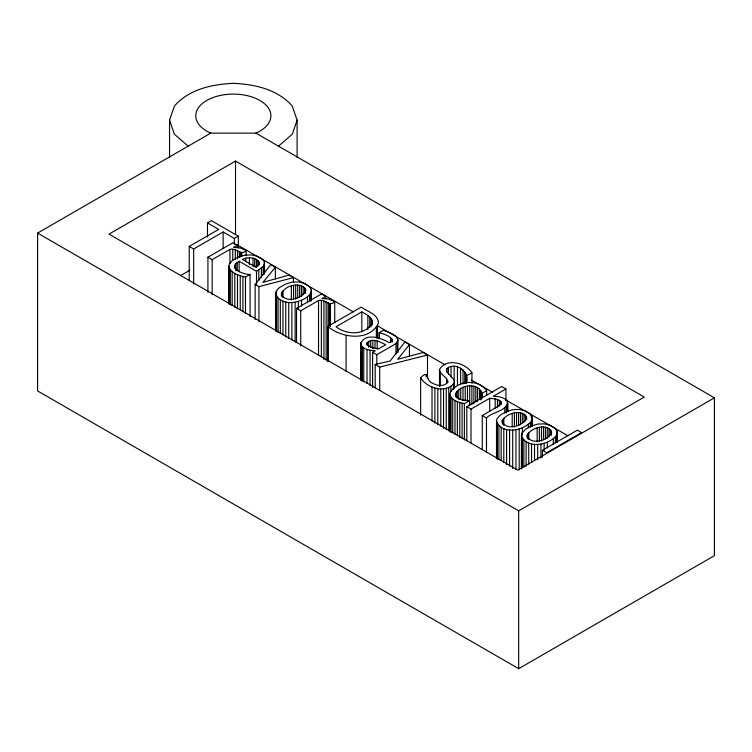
<?xml version="1.0" encoding="UTF-8"?>
<svg xmlns="http://www.w3.org/2000/svg" width="752" height="752" viewBox="0 0 752 752"><rect width="100%" height="100%" fill="white"/><g stroke="black" fill="none" stroke-linecap="round" stroke-linejoin="round"><path stroke-width="1.13" d="M481.694 398.024C484.41 384.789 466.155 382.749 458.748 390.015C455.261 391.707 454.528 396.83 458.579 398.344C462.207 402.16 472.068 397.225 469.098 405.582M526.729 417.257C524.689 426.149 504.94 431.676 502.157 420.876C505.776 412.801 525.545 407.622 526.729 419.597M551.677 431.667C549.637 440.559 529.897 446.077 527.105 435.286C530.724 427.202 550.492 422.032 551.677 434.007M281.304 293.374C284.096 304.165 303.836 298.647 305.876 289.755C300.612 280.571 281.991 285.91 281.304 295.715M360.603 379.882L360.603 343.598C365.322 332.403 381.433 337.836 389.104 342.771L391.848 340.665L391.999 339.133L388.474 336.106L384.601 334.377L379.14 332.694L379.14 338.541M228.862 303.526L228.862 266.076L229.285 264.159L232.424 260.436L238.252 257.062L244.729 255.172L251.422 254.928L257.428 256.31L262.157 258.97L264.394 261.846L264.61 272.769M439.506 386.02L439.506 369.636C445.795 357.576 465.695 362.774 471.955 372.851L471.955 383.388M449.762 431.225L449.762 393.775C455.449 380.418 478.62 378.171 486.676 390.758L486.676 395.439M264.61 263.407L263.162 266.622L256.507 271.293L239.145 261.264C226.925 267.975 243.357 274.715 250.068 274.471L250.068 316.601M310.858 301.298L311.29 289.398L308.969 286.051L304.156 283.278L298.347 281.934L291.898 282.169L285.478 284.096L279.612 287.48L277.601 289.285L275.655 293.007L275.655 330.466M531.702 426.459L532.143 416.899L529.812 413.553L524.999 410.78L519.2 409.436L512.742 409.68L506.322 411.607L500.456 414.982L497.128 418.638L496.499 420.518L496.499 457.968M556.659 442.035L557.1 431.31L554.769 427.963L549.956 425.19L544.147 423.846L537.699 424.081L531.279 426.008L525.413 429.392L522.076 433.049L521.456 434.919L521.456 468.863M482.276 449.546L482.276 415.602L486.488 418.037C491.009 412.134 509.273 410.977 507.064 400.872C503.708 396.953 498.106 396.483 493.293 396.238L505.927 388.944L505.927 400.647M327.778 326.406C341.53 338.156 369.636 341.934 378.491 323.031C378.171 314.035 367.117 311.554 361.186 307.117L327.778 326.406L327.778 361.524M169.548 157.535L169.548 120.123L174.417 106.032C189.166 89.215 211.904 84.327 233.327 83.322C254.759 84.327 277.488 89.215 292.246 106.032L297.115 120.123L292.284 134.204L278.484 146.161M367.164 342.621L366.713 343.937L367.38 345.271L373.631 348.204L378.782 348.731L385.738 344.717C380.258 342.16 372.607 337.507 367.164 342.621L367.164 344.961M372.381 322.42C365.867 335.599 346.522 335.204 336.031 326.772L361.815 311.883C366.722 314.562 373.659 317.983 372.381 324.761M466.296 382.749C470.32 371.657 455.599 361.411 446.82 368.555L446.472 371.319L454.368 380.286L454.556 388.408M372.607 387.402L372.607 352.293L376.808 354.718L393.954 344.82L395.956 343.467L397.911 340.778C397.329 334.151 388.408 332.61 383.426 330.213L379.14 332.694M439.506 369.636L440.108 372.09L446.575 378.905L447.854 381.79C444.799 387.007 437.015 385.964 432.55 383.163C425.218 381.189 429.655 368.771 420.65 377.72C427.08 388.634 446.415 393.935 454.556 382.552M275.655 293.007C279.565 307.775 303.921 303.545 310.858 293.101M496.499 420.518C500.418 435.276 524.774 431.056 531.702 420.603M521.456 434.919C525.366 449.687 549.721 445.457 556.659 435.013M255.144 319.581L255.144 284.472L270.823 264.582L275.382 267.214L275.382 278.917M375.192 387.863L375.192 364.457L390.138 361.007L404.877 341.981L409.436 344.604L397.723 359.277L423.103 352.5L427.503 355.038L427.503 378.444M275.382 267.214L262.909 282.348L289.05 275.1L293.449 277.638L293.449 282.329M37.6 233.092L210.748 133.123L255.906 133.123L714.4 397.827L714.4 555.672L518.673 668.678L37.6 390.937L37.6 233.092L518.673 510.834L714.4 397.827M235.517 161.088L109.012 234.126L517.771 470.113L644.267 397.075L235.517 161.088L235.517 234.539M207.477 236.974L207.477 222.93L211.425 220.656L238.309 236.175L238.309 247.878M189.231 280.364L189.231 246.421L218.7 229.407L207.477 222.93M189.231 246.421L193.678 248.987L223.147 231.973L234.361 238.45L238.309 236.175M207.928 292.331L207.928 257.212L232.988 242.746L237.209 245.18L237.209 247.521M180.865 275.411L189.974 270.156M207.928 257.212L212.149 259.647L229.943 249.373C236.147 247.427 241.138 256.441 246.139 250.491L240.396 247.991L233.487 247.323L237.209 245.18M228.862 266.076C230.272 273.446 239.202 275.505 245.472 277.121L250.068 274.471M296.523 342.301L296.523 308.358L321.583 293.891L325.804 296.326L325.804 298.666M296.523 308.358L300.734 310.792L318.528 300.518C324.742 298.572 329.724 307.587 334.734 301.637L328.991 299.136L322.082 298.478L325.804 296.326M372.607 352.293L375.286 350.752C370.078 350.338 361.947 349.774 360.603 343.598M466.296 375.727L471.955 372.851M449.762 393.775C450.786 400.412 458.748 402.405 464.369 403.636L469.098 400.901M481.694 393.343L486.676 390.758M466.785 440.606L466.785 406.663L501.706 386.509L505.927 388.944M466.785 406.663L471.006 409.097L489.721 398.297C493.556 398.936 499.695 398.541 501.556 402.828L499.601 405.403L482.276 415.602M542.408 450.326L577.329 430.163L581.54 432.597L546.629 452.76L542.408 450.326L542.408 457.348M245.791 258.152L242.37 259.402L255.633 267.054L258.171 265.127L259.224 263.332C258.284 257.786 250.219 257.24 245.791 258.152L245.791 261.658M255.144 284.472L258.932 286.662L293.449 277.638M375.192 364.457L379.704 367.061L427.503 355.038M237.547 245.039L353.468 311.958M377.871 326.048L444.977 364.795M471.419 380.061L492.767 392.384M505.983 400.017L568.014 435.831M188.179 146.161L174.379 134.204L169.548 120.123M557.232 433.143L557.232 442.505M557.1 431.31L557.1 441.847M555.343 436.874L555.343 442.721M553.293 438.717L553.293 444.564M551.244 430.558L551.244 435.248M550.332 429.524L550.332 435.38M548.941 428.546L548.941 436.743M547.334 442.157L547.334 448.004M547.24 427.738L547.24 438.266M545.426 427.202L545.426 438.905M544.138 443.342L544.138 450.363M543.517 426.948L543.517 439.826M541.487 426.976L541.487 441.02M540.923 444.094L540.923 458.137M539.372 427.305L539.372 441.349M537.689 444.423L537.689 459.641M537.163 427.935L537.163 441.979M534.531 444.338L534.531 460.722M532.143 416.899L532.143 426.271M531.551 443.859L531.551 462.593M531.326 415.179L531.326 417.52M530.395 422.464L530.395 427.145M528.769 432.776L528.769 439.798M528.741 442.984L528.741 464.059M528.346 424.307L528.346 427.822M527.688 434.045L527.688 438.726M527.105 435.286L527.105 437.626M526.297 416.157L526.297 419.663M526.118 441.725L526.118 466.306M525.385 415.113L525.385 420.97M523.984 414.136L523.984 422.333M523.871 440.164L523.871 467.086M522.283 413.327L522.283 422.69M522.386 427.747L522.386 433.603M522.339 438.51L522.339 467.772M522.076 433.049L522.076 435.389M521.531 436.762L521.531 468.364M520.478 412.792L520.478 424.504M519.19 428.931L519.19 469.897M518.673 510.834L518.673 668.678M518.56 412.547L518.56 425.416M516.539 412.575L516.539 425.444M515.975 429.693L515.975 469.483M514.415 412.895L514.415 426.939M512.732 430.012L512.732 468.646M512.206 413.525L512.206 426.403M509.574 429.937L509.574 466.221M507.732 403.363L507.732 411.56M507.647 402.094L507.647 411.457M507.29 404.679L507.29 411.701M506.594 429.458L506.594 464.567M506.312 405.995L506.312 413.017M504.808 407.311L504.808 413.168M503.821 418.366L503.821 425.397M503.793 428.584L503.793 462.527M502.731 419.644L502.731 424.325M502.157 420.876L502.157 423.216M501.311 402.019L501.311 404.36M501.17 427.315L501.17 460.092M500.569 401.192L500.569 404.708M499.262 400.299L499.262 406.155M498.914 425.754L498.914 459.698M497.457 399.5L497.457 407.697M497.382 424.109L497.382 459.218M496.583 422.361L496.583 458.645M495.173 398.917L495.173 408.28M489.721 398.297L489.721 411.175M486.488 418.037L486.488 451.98M481.938 393.493L481.938 398.175M481.412 392.177L481.412 399.199M480.707 390.598L480.707 399.961M479.419 388.953L479.419 399.491M477.473 387.44L477.473 401.483M475.762 386.631L475.762 401.85M473.901 386.096L473.901 403.645M471.889 385.823L471.889 404.557M471.006 409.097L471.006 443.041M469.727 385.832L469.727 405.732M467.49 386.124L467.49 401.333M466.635 375.925L466.635 382.947M465.845 373.885L465.845 383.257M465.244 386.697L465.244 400.75M464.755 371.902L464.755 383.605M464.369 403.636L464.369 439.92M463.025 369.956L463.025 383.999M462.997 387.571L462.997 400.449M462.085 403.138L462.085 438.247M460.732 388.737L460.732 399.265M460.619 368.254L460.619 384.639M459.763 402.508L459.763 437.617M458.748 390.015L458.748 399.378M457.46 366.844L457.46 385.569M457.263 391.294L457.263 398.316M457.357 401.671L457.357 435.615M456.248 392.572L456.248 397.253M455.731 393.841L455.731 396.182M454.988 400.496L454.988 434.44M454.17 366.196L454.17 387.271M453.381 384.62L453.381 389.301M452.713 398.955L452.713 432.898M451.059 366.337L451.059 376.874M451.05 397.3L451.05 432.419M450.899 386.509L450.899 391.19M450.044 395.571L450.044 431.855M448.765 387.515L448.765 430.821M448.455 367.296L448.455 374.317M447.666 380.418L447.666 382.759M446.82 368.555L446.82 372.071M446.575 378.905L446.575 383.586M446.246 388.276L446.246 429.242M443.53 388.737L443.53 428.537M440.785 388.85L440.785 426.309M440.108 372.09L440.108 386.133M439.619 370.877L439.619 386.096M437.777 388.605L437.777 424.889M434.891 388.041L434.891 423.16M432.015 387.064L432.015 421.007M426.215 374.505L426.215 376.846M420.65 377.72L420.65 415.179M409.436 344.604L409.436 356.316M397.902 339.396L397.911 352.481M397.272 342.122L397.272 352.66M395.956 343.467L395.956 353.995M392.121 339.885L392.121 342.226M391.999 339.133L391.999 341.474M390.711 337.592L390.711 342.273M379.704 367.061L379.704 390.467M379.384 332.835L379.384 338.682M377.448 326.105L377.448 337.808M377.184 340.966L377.184 349.163M376.808 354.718L376.808 364.081M376.367 327.618L376.367 338.156M374.994 340.459L374.994 348.655M372.823 340.271L372.823 348.467M372.005 320.098L372.005 324.779M371.093 318.5L371.093 326.697M370.727 340.534L370.727 347.556M370.078 350.235L370.078 385.344M369.758 317.015L369.758 327.552M368.753 341.361L368.753 347.208M367.85 315.502L367.85 329.545M367.014 349.501L367.014 383.445M363.771 347.988L363.771 381.931M362.408 347.039L362.408 380.982M361.815 311.883L361.815 331.782M361.411 345.958L361.411 381.067M360.847 342.404L360.81 379.91M346.089 335.43L346.089 371.714M334.734 301.637L334.734 322.702M330.335 304.175L330.335 326.415M330.109 304.043L330.109 326.283M329.282 303.376L329.282 325.607M328.051 302.624L328.051 361.148M326.161 301.749L326.161 360.274M323.915 301.091L323.915 359.616M321.358 300.678L321.358 356.862M318.528 300.518L318.528 355.536M311.431 291.231L311.431 300.593M311.29 289.398L311.29 299.935M309.542 294.963L309.542 300.809M307.493 296.805L307.493 302.652M305.444 288.646L305.444 293.336M304.532 287.612L304.532 293.459M303.141 286.634L303.141 294.831M301.533 300.245L301.533 306.092M301.439 285.826L301.439 296.354M300.734 310.792L300.734 345.911M299.625 285.29L299.625 296.993M298.337 301.43L298.337 308.452M297.707 285.036L297.707 297.914M297.115 120.123L297.115 157.535M295.686 285.064L295.686 299.108M295.122 302.182L295.122 341.981M293.571 285.393L293.571 299.437M291.889 302.511L291.889 339.97M291.362 286.023L291.362 300.067M288.73 302.426L288.73 338.71M285.741 301.947L285.741 337.065M282.968 290.864L282.968 297.886M282.94 301.073L282.94 335.016M281.887 292.133L281.887 296.814M280.317 299.813L280.317 333.756M278.061 298.253L278.061 332.196M276.539 296.598L276.539 331.717M276.275 291.137L276.275 330.927M275.73 294.85L275.73 331.134M264.394 261.846L264.394 272.374M264.206 265.014L264.206 274.377M263.162 266.622L263.162 274.818M261.395 268.267L261.395 277.629M259.214 262.363L259.214 264.704M258.932 286.662L258.932 321.771M258.763 261.405L258.763 264.911M258.801 269.977L258.801 280.505M257.842 260.446L257.842 266.293M256.507 271.293L256.507 284.171M256.394 259.468L256.394 267.656M254.712 258.641L254.712 266.838M253.029 258.105L253.029 266.302M249.42 257.72L249.42 264.742M246.139 250.491L246.139 255.172M245.472 277.121L245.472 313.405M242.896 276.482L242.896 311.601M241.74 253.029L241.74 256.535M241.524 252.898L241.524 256.413M240.687 252.221L240.687 256.902M240.245 275.74L240.245 309.683M239.456 251.469L239.456 257.325M239.145 261.264L239.145 271.801M237.566 250.595L237.566 258.791M237.491 274.743L237.491 308.687M237.218 262.533L237.218 270.729M235.827 263.811L235.827 270.833M235.329 249.946L235.329 259.308M234.972 265.099L234.972 268.614M234.784 273.39L234.784 307.333M234.361 238.45L234.361 244.306M232.772 249.532L232.772 260.06M232.171 271.641L232.171 305.585M230.309 269.836L230.309 304.945M229.943 249.373L229.943 263.416M229.21 267.975L229.21 304.259M223.147 231.973L223.147 248.357M212.149 259.647L212.149 294.765M193.678 248.987L193.678 284.096M210.748 133.123A37.562 21.686 0 0 1 205.55 101.191A37.562 21.686 0 0 1 261.113 101.191A37.562 21.686 0 0 1 255.906 133.123"/></g></svg>
